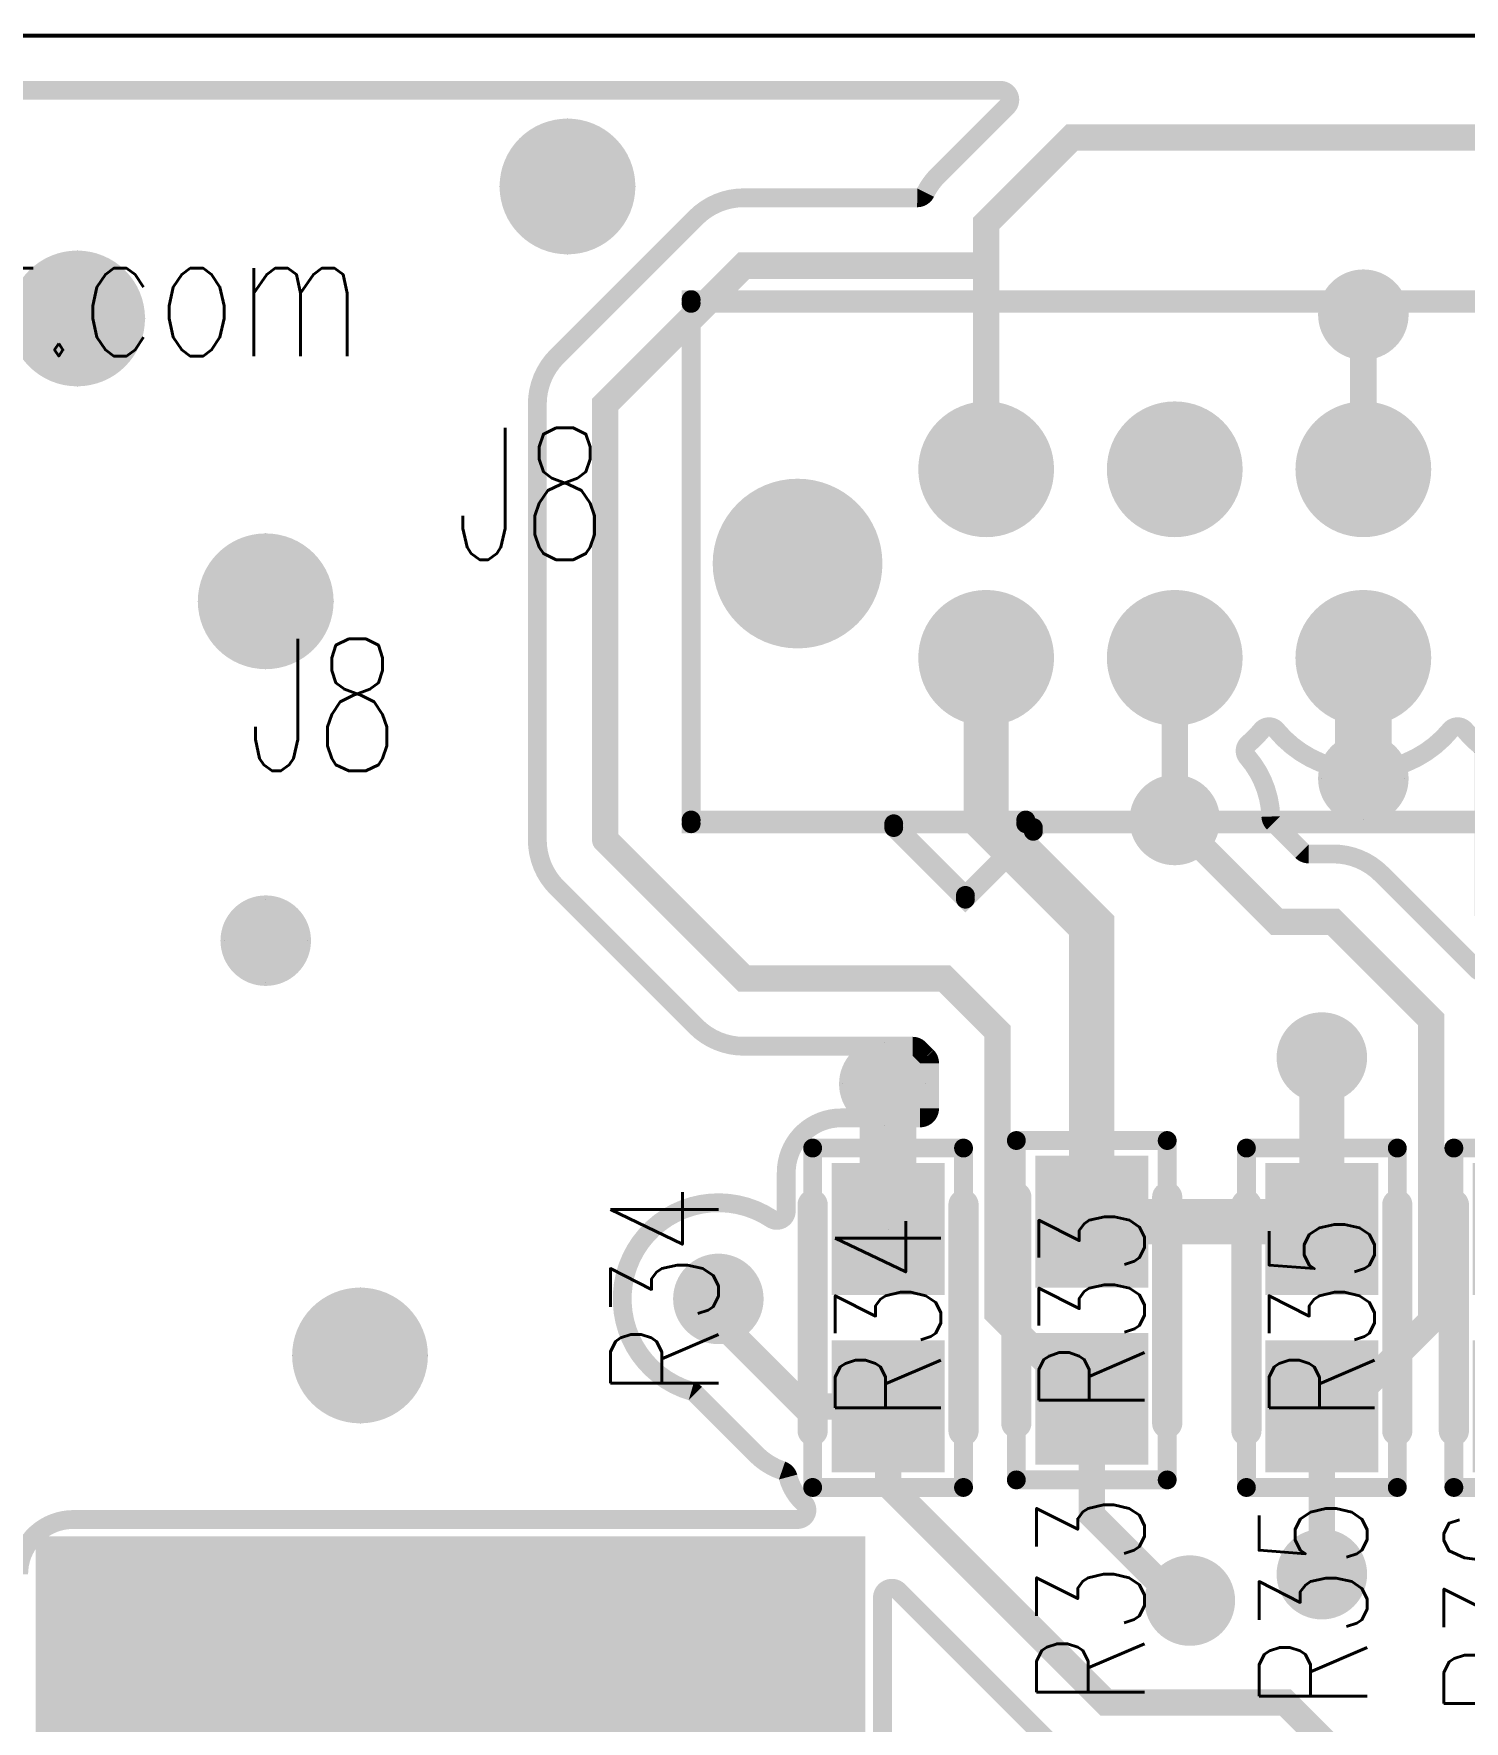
# Model space of a CAD drawing. Extents: x -0.08 to 4.16, y -0.29 to 1.7.
# Drawn here: x 1.0385 to 1.4177, y 1.253 to 1.7005 of the extents above; entities that cross this region are included whole.
import ezdxf
from ezdxf.enums import TextEntityAlignment as Align

# ---------------------------------------------------------------- set-up
doc = ezdxf.new("R2010")
doc.units = 0
doc.header["$MEASUREMENT"] = 0
for name, pattern in [('SIG_11', [2, 1, 1]), ('SIG_12', [2, 1, 1]), ('SIG_14', [2, 1, 1]), ('SIG_16', [2, 1, 1]), ('SIG_95', [2, 1, 1])]:
    doc.linetypes.add(name, pattern=pattern)
doc.layers.get('0').update_dxf_attribs({"linetype": 'CONTINUOUS'})
for name, color, linetype in [('BOARD_OUTLINE_00', 130, 'CONTINUOUS'), ('DRIL_NPLTE_THRU_01', 34, 'CONTINUOUS'), ('DRIL_NPLTE_THRU_02', 136, 'CONTINUOUS'), ('DRIL_NPLTE_THRU_03', 136, 'CONTINUOUS'), ('DRIL_NPLTE_THRU_04', 146, 'CONTINUOUS'), ('DRIL_NPLTE_THRU_05', 106, 'CONTINUOUS'), ('DRIL_NPLTE_THRU_06', 253, 'CONTINUOUS'), ('DRIL_PLTE_THRU_01', 34, 'CONTINUOUS'), ('DRIL_PLTE_THRU_02', 136, 'CONTINUOUS'), ('DRIL_PLTE_THRU_03', 136, 'CONTINUOUS'), ('DRIL_PLTE_THRU_04', 146, 'CONTINUOUS'), ('DRIL_PLTE_THRU_05', 106, 'CONTINUOUS'), ('DRIL_PLTE_THRU_06', 253, 'CONTINUOUS'), ('DRIL_SYMBOL', 130, 'CONTINUOUS'), ('PADS_BOT', 255, 'CONTINUOUS'), ('PADS_INNER', 43, 'CONTINUOUS'), ('PADS_TOP', 43, 'CONTINUOUS'), ('PADS_XR_121', 2, 'CONTINUOUS'), ('PADS_XR_123', 2, 'CONTINUOUS'), ('PADS_XR_128', 2, 'CONTINUOUS'), ('PART_NAME_126', 16, 'CONTINUOUS'), ('PART_NAME_127', 1, 'CONTINUOUS'), ('PART_TOP_2DLINE_126', 16, 'CONTINUOUS'), ('PART_TOP_2DLINE_127', 1, 'CONTINUOUS'), ('POUR_OUTLINE_01', 34, 'CONTINUOUS'), ('POUR_PADTHERM_01', 34, 'CONTINUOUS'), ('POUR_VIATHERM_01', 34, 'CONTINUOUS'), ('TEXT_126', 231, 'CONTINUOUS'), ('TRACE_01', 34, 'CONTINUOUS'), ('VIAPTS', 2, 'CONTINUOUS')]:
    doc.layers.add(name, color=color, linetype=linetype)
doc.styles.add('W0$005', font='simplex', dxfattribs={"width": 0.75})

# ---------------------------------------------------------------- blocks, each defined once
blk = doc.blocks.new('BOARD_89')
at = {"layer": 'BOARD_OUTLINE_00', "const_width": 0.001}
blk.add_lwpolyline([(0, 0), (2.71, 0), (2.71, 0.278, -1), (2.804, 0.278), (2.804, 0), (4.155, 0), (4.155, 1.7), (2.804, 1.7), (2.804, 1.41629, -0.917938), (2.71068, 1.40832, -0.060287), (2.71, 1.422), (2.71, 1.7), (0, 1.7)], format="xyb", close=True, dxfattribs=at)
blk = doc.blocks.new('POUR_OUTLINE_2021')
at = {"layer": 'POUR_OUTLINE_01', "const_width": 0.005}
blk.add_lwpolyline([(15.0875, 6.787, -0.414214), (15.102, 6.8015), (15.29398, 6.8015, 0.682987), (15.29567, 6.80584, -0.142276), (15.29149, 6.81276, 0.249587), (15.28989, 6.81448, -0.113919), (15.28302, 6.81877), (15.2669, 6.8349, 0.125776), (15.26583, 6.83553, -1.163499), (15.28712, 6.88124, 0.598558), (15.291, 6.88332), (15.291, 6.8935, -0.414214), (15.3055, 6.908), (15.3265, 6.908, 0.414214), (15.329, 6.9105), (15.329, 6.92251, 0.198912), (15.32827, 6.92428), (15.32628, 6.92627, 0.198912), (15.32451, 6.927), (15.27975, 6.927, -0.198912), (15.26702, 6.93227), (15.23027, 6.96902, -0.198912), (15.225, 6.98175), (15.225, 7.09725, -0.198912), (15.23027, 7.10998), (15.26702, 7.14673, -0.198912), (15.27975, 7.152), (15.32571, 7.152, 0.282867), (15.32794, 7.15337, -0.079482), (15.33127, 7.15798), (15.34953, 7.17623, 0.668179), (15.34776, 7.1805), (14.073, 7.1805, 0.414214)], format="xyb", dxfattribs=at)
blk = doc.blocks.new('POUR_OUTLINE_2019')
at = {"layer": 'POUR_OUTLINE_01', "const_width": 0.005}
blk.add_lwpolyline([(15.47877, 6.94777, 0.503367), (15.47983, 6.95164, -0.167767), (15.476, 6.96275), (15.476, 7.00478, 0.225786), (15.47508, 7.00672, -0.048809), (15.47092, 7.01083, 0.469332), (15.46708, 7.01083, -0.469333), (15.42092, 7.01083, 0.469332), (15.41708, 7.01083, -0.042154), (15.41353, 7.00723, 0.415618), (15.41327, 7.0037, -0.171101), (15.41948, 6.98792, 0.189554), (15.42021, 6.98624), (15.42772, 6.97873, 0.198912), (15.42949, 6.978), (15.436, 6.978, -0.198912), (15.44873, 6.97273), (15.47402, 6.94743, 0.319369), (15.47688, 6.94695, -0.020204)], format="xyb", close=True, dxfattribs=at)
blk = doc.blocks.new('POUR_OUTLINE_2018')
at = {"layer": 'POUR_OUTLINE_01', "const_width": 0.005}
blk.add_lwpolyline([(15.36302, 6.74027), (15.32077, 6.78253, 0.668179), (15.3165, 6.78076), (15.3165, 6.587, -0.414214)], format="xyb", dxfattribs=at)
blk = doc.blocks.new('POUR_PADTHERM_2355')
at = {"layer": 'POUR_PADTHERM_01', "const_width": 0.0075}
blk.add_lwpolyline([(15.44775, 7), (15.44775, 7.0145, 1), (15.44025, 7.0145), (15.44025, 7, 1), (15.44775, 7)], format="xyb", dxfattribs=at)
blk = doc.blocks.new('POUR_VIATHERM_2356')
at = {"layer": 'POUR_VIATHERM_01'}
for points in [[(15.433, 6.998), (15.433, 6.998)], [(15.455, 6.998), (15.455, 6.998)], [(15.444, 6.987), (15.444, 6.987)]]:
    blk.add_lwpolyline(points, dxfattribs=at)
blk = doc.blocks.new('POUR_VIATHERM_2237')
at = {"layer": 'POUR_VIATHERM_01'}
for points in [[(15.103, 7.138), (15.103, 7.138)], [(15.085, 7.12), (15.085, 7.12)], [(15.121, 7.12), (15.121, 7.12)], [(15.103, 7.102), (15.103, 7.102)]]:
    blk.add_lwpolyline(points, dxfattribs=at)
blk = doc.blocks.new('POUR_VIATHERM_2238')
at = {"layer": 'POUR_VIATHERM_01'}
for points in [[(15.153, 7.063), (15.153, 7.063)], [(15.135, 7.045), (15.135, 7.045)], [(15.171, 7.045), (15.171, 7.045)], [(15.153, 7.027), (15.153, 7.027)]]:
    blk.add_lwpolyline(points, dxfattribs=at)
blk = doc.blocks.new('POUR_VIATHERM_2241')
at = {"layer": 'POUR_VIATHERM_01'}
for points in [[(15.233, 7.173), (15.233, 7.173)], [(15.215, 7.155), (15.215, 7.155)], [(15.251, 7.155), (15.251, 7.155)], [(15.233, 7.137), (15.233, 7.137)]]:
    blk.add_lwpolyline(points, dxfattribs=at)
blk = doc.blocks.new('POUR_VIATHERM_2244')
at = {"layer": 'POUR_VIATHERM_01'}
for points in [[(15.178, 6.863), (15.178, 6.863)], [(15.16, 6.845), (15.16, 6.845)], [(15.196, 6.845), (15.196, 6.845)], [(15.178, 6.827), (15.178, 6.827)]]:
    blk.add_lwpolyline(points, dxfattribs=at)
blk = doc.blocks.new('POUR_VIATHERM_2296')
at = {"layer": 'POUR_VIATHERM_01'}
for points in [[(15.153, 6.966), (15.153, 6.966)], [(15.142, 6.955), (15.142, 6.955)], [(15.164, 6.955), (15.164, 6.955)], [(15.153, 6.944), (15.153, 6.944)]]:
    blk.add_lwpolyline(points, dxfattribs=at)
blk = doc.blocks.new('POUR_PADTHERM_2310')
at = {"layer": 'POUR_PADTHERM_01', "const_width": 0.0075}
blk.add_lwpolyline([(15.31425, 6.908), (15.31425, 6.8935, 1), (15.32175, 6.8935), (15.32175, 6.908, 1), (15.31425, 6.908)], format="xyb", dxfattribs=at)
blk = doc.blocks.new('POUR_VIATHERM_2358')
at = {"layer": 'POUR_VIATHERM_01'}
for points in [[(15.317, 6.928), (15.317, 6.928)], [(15.306, 6.917), (15.306, 6.917)], [(15.328, 6.917), (15.328, 6.917)], [(15.317, 6.906), (15.317, 6.906)]]:
    blk.add_lwpolyline(points, dxfattribs=at)
blk = doc.blocks.new('POUR_HEADER_1')
for name in ['POUR_OUTLINE_2021', 'POUR_VIATHERM_2241', 'POUR_VIATHERM_2237', 'POUR_VIATHERM_2238', 'POUR_PADTHERM_2355', 'POUR_OUTLINE_2019', 'POUR_VIATHERM_2356', 'POUR_VIATHERM_2296', 'POUR_VIATHERM_2358', 'POUR_PADTHERM_2310', 'POUR_VIATHERM_2244', 'POUR_OUTLINE_2018']:
    blk.add_blockref(name, (-17.378, -6.845))
blk = doc.blocks.new('DRIL_HOLE_0')
blk.add_lwpolyline([(0, 0, 1), (0, 0, 1)], format="xyb", close=True)
blk = doc.blocks.new('PAD_5')
blk.add_lwpolyline([(0, 0, 1), (0, 0, 1)], format="xyb", close=True)
blk = doc.blocks.new('PAD_12')
at = {"const_width": 0.22}
blk.add_lwpolyline([(-0.11, 0), (0.11, 0)], dxfattribs=at)
blk = doc.blocks.new('PAD_13')
at = {"const_width": 0.1}
blk.add_lwpolyline([(0, -0.05, 1), (0, 0.05, 1)], format="xyb", close=True, dxfattribs=at)
blk = doc.blocks.new('PAD_14')
at = {"const_width": 0.2}
blk.add_lwpolyline([(-0.1, 0), (0.1, 0)], dxfattribs=at)
blk = doc.blocks.new('STK_TOP_185')
at = {"layer": 'DRIL_NPLTE_THRU_01'}
blk.add_blockref('DRIL_HOLE_0', (0, 0), dxfattribs=at)
at = {"layer": 'DRIL_NPLTE_THRU_02'}
blk.add_blockref('DRIL_HOLE_0', (0, 0), dxfattribs=at)
at = {"layer": 'DRIL_NPLTE_THRU_03'}
blk.add_blockref('DRIL_HOLE_0', (0, 0), dxfattribs=at)
at = {"layer": 'DRIL_NPLTE_THRU_04'}
blk.add_blockref('DRIL_HOLE_0', (0, 0), dxfattribs=at)
at = {"layer": 'DRIL_NPLTE_THRU_05'}
blk.add_blockref('DRIL_HOLE_0', (0, 0), dxfattribs=at)
at = {"layer": 'DRIL_NPLTE_THRU_06'}
blk.add_blockref('DRIL_HOLE_0', (0, 0), dxfattribs=at)
at = {"layer": 'PADS_BOT'}
blk.add_blockref('PAD_5', (0, 0), dxfattribs=at)
at = {"layer": 'PADS_INNER'}
blk.add_blockref('PAD_5', (0, 0), dxfattribs=at)
at = {"layer": 'PADS_TOP'}
blk.add_blockref('PAD_14', (0, 0), dxfattribs=at)
at = {"layer": 'PADS_XR_121'}
blk.add_blockref('PAD_12', (0, 0), dxfattribs=at)
at = {"layer": 'PADS_XR_123'}
blk.add_blockref('PAD_13', (0, 0), dxfattribs=at)
blk = doc.blocks.new('PAD_15')
at = {"const_width": 0.5}
blk.add_lwpolyline([(-0.25, 0), (0.25, 0)], dxfattribs=at)
blk = doc.blocks.new('STK_TOP_186')
at = {"layer": 'PADS_TOP'}
blk.add_blockref('PAD_15', (0, 0), dxfattribs=at)
at = {"layer": 'PADS_XR_121'}
blk.add_blockref('PAD_15', (0, 0), dxfattribs=at)
blk = doc.blocks.new('SYM_TOP_15')
for name, p in [('STK_TOP_186', (-0.001, 0)), ('STK_TOP_185', (0.505, 0))]:
    blk.add_blockref(name, p)
blk = doc.blocks.new('PART_TOP_2')
blk.add_blockref('SYM_TOP_15', (0, 0))
blk = doc.blocks.new('SMOOTH_0$008')
at = {"const_width": 0.004}
blk.add_lwpolyline([(-0.002, 0, 1), (0.002, 0, 1)], format="xyb", close=True, dxfattribs=at)
blk = doc.blocks.new('SMOOTH_0$005')
at = {"const_width": 0.0025}
blk.add_lwpolyline([(-0.00125, 0, 1), (0.00125, 0, 1)], format="xyb", close=True, dxfattribs=at)
blk = doc.blocks.new('PART_BODY_TOP_76')
at = {"layer": 'PART_TOP_2DLINE_126', "const_width": 0.008}
for points in [[(-0.03, 0.02), (0.03, 0.02)], [(-0.03, -0.02), (0.03, -0.02)]]:
    blk.add_lwpolyline(points, dxfattribs=at)
at = {"layer": 'PART_TOP_2DLINE_127', "const_width": 0.005}
for points in [[(-0.045, 0.02), (0.045, 0.02)], [(-0.045, 0.02), (-0.045, -0.02)], [(0.045, 0.02), (0.045, -0.02)], [(-0.045, -0.02), (0.045, -0.02)]]:
    blk.add_lwpolyline(points, dxfattribs=at)
at = {"layer": 'PART_TOP_2DLINE_126'}
for p in [(-0.03, 0.02), (0.03, 0.02), (-0.03, -0.02), (0.03, -0.02)]:
    blk.add_blockref('SMOOTH_0$008', p, dxfattribs=at)
at = {"layer": 'PART_TOP_2DLINE_127'}
for p in [(-0.045, 0.02), (-0.045, 0.02), (0.045, 0.02), (0.045, 0.02), (-0.045, -0.02), (-0.045, -0.02), (0.045, -0.02), (0.045, -0.02)]:
    blk.add_blockref('SMOOTH_0$005', p, dxfattribs=at)
blk = doc.blocks.new('PAD_0')
blk.add_lwpolyline([(0, 0), (0, 0)])
blk = doc.blocks.new('PAD_16')
at = {"const_width": 0.03}
blk.add_lwpolyline([(-0.0175, 0), (0.0175, 0)], dxfattribs=at)
blk = doc.blocks.new('PAD_17')
at = {"const_width": 0.025}
blk.add_lwpolyline([(-0.015, 0), (0.015, 0)], dxfattribs=at)
blk = doc.blocks.new('STK_TOP_68')
at = {"layer": 'DRIL_NPLTE_THRU_01'}
blk.add_blockref('DRIL_HOLE_0', (0, 0), dxfattribs=at)
at = {"layer": 'DRIL_NPLTE_THRU_02'}
blk.add_blockref('DRIL_HOLE_0', (0, 0), dxfattribs=at)
at = {"layer": 'DRIL_NPLTE_THRU_03'}
blk.add_blockref('DRIL_HOLE_0', (0, 0), dxfattribs=at)
at = {"layer": 'DRIL_NPLTE_THRU_04'}
blk.add_blockref('DRIL_HOLE_0', (0, 0), dxfattribs=at)
at = {"layer": 'DRIL_NPLTE_THRU_05'}
blk.add_blockref('DRIL_HOLE_0', (0, 0), dxfattribs=at)
at = {"layer": 'DRIL_NPLTE_THRU_06'}
blk.add_blockref('DRIL_HOLE_0', (0, 0), dxfattribs=at)
at = {"layer": 'PADS_BOT'}
blk.add_blockref('PAD_0', (0, 0), dxfattribs=at)
at = {"layer": 'PADS_INNER'}
blk.add_blockref('PAD_0', (0, 0), dxfattribs=at)
at = {"layer": 'PADS_TOP'}
blk.add_blockref('PAD_17', (0, 0), dxfattribs=at)
at = {"layer": 'PADS_XR_121'}
blk.add_blockref('PAD_16', (0, 0), dxfattribs=at)
at = {"layer": 'PADS_XR_123'}
blk.add_blockref('PAD_17', (0, 0), dxfattribs=at)
blk = doc.blocks.new('SYM_TOP_26')
for name, p in [('PART_BODY_TOP_76', (0, 0)), ('STK_TOP_68', (-0.0235, 0)), ('STK_TOP_68', (0.0235, 0))]:
    blk.add_blockref(name, p)
blk = doc.blocks.new('PART_TOP_71')
blk.add_blockref('SYM_TOP_26', (0, 0))
at = {"layer": 'PART_NAME_126', "style": 'W0$005', "width": 0.75}
blk.add_text('R33', height=0.02863, rotation=180, dxfattribs=at).set_placement((0.105, 0.014))
at = {"layer": 'PART_NAME_127', "style": 'W0$005', "width": 0.75}
blk.add_text('R33', height=0.028, rotation=180, dxfattribs=at).set_placement((0, 0), align=Align.MIDDLE_CENTER)
blk = doc.blocks.new('PART_TOP_72')
blk.add_blockref('SYM_TOP_26', (0, 0))
at = {"layer": 'PART_NAME_126', "style": 'W0$005', "width": 0.75}
blk.add_text('R34', height=0.02863, rotation=180, dxfattribs=at).set_placement((0.021, -0.045))
at = {"layer": 'PART_NAME_127', "style": 'W0$005', "width": 0.75}
blk.add_text('R34', height=0.028, rotation=180, dxfattribs=at).set_placement((0, 0), align=Align.MIDDLE_CENTER)
blk = doc.blocks.new('PART_TOP_73')
blk.add_blockref('SYM_TOP_26', (0, 0))
at = {"layer": 'PART_NAME_126', "style": 'W0$005', "width": 0.75}
blk.add_text('R35', height=0.02863, dxfattribs=at).set_placement((-0.104, -0.012))
at = {"layer": 'PART_NAME_127', "style": 'W0$005', "width": 0.75}
blk.add_text('R35', height=0.028, dxfattribs=at).set_placement((0, 0), align=Align.MIDDLE_CENTER)
blk = doc.blocks.new('PART_TOP_74')
blk.add_blockref('SYM_TOP_26', (0, 0))
at = {"layer": 'PART_NAME_126', "style": 'W0$005', "width": 0.75}
blk.add_text('R36', height=0.02863, dxfattribs=at).set_placement((-0.106, -0.006))
at = {"layer": 'PART_NAME_127', "style": 'W0$005', "width": 0.75}
blk.add_text('R36', height=0.028, dxfattribs=at).set_placement((0, 0), align=Align.MIDDLE_CENTER)
blk = doc.blocks.new('PART_BODY_TOP_84')
at = {"layer": 'PART_TOP_2DLINE_126', "const_width": 0.005}
blk.add_lwpolyline([(0.284, -0.043), (-0.07822, -0.043), (-0.07822, 0.095), (0.284, 0.095)], close=True, dxfattribs=at)
blk.add_lwpolyline([(-0.0245, -0.044), (-0.0055, -0.063), (0.0125, -0.045), (0.0105, -0.043)], dxfattribs=at)
at = {"layer": 'PART_TOP_2DLINE_127', "const_width": 0.005}
blk.add_lwpolyline([(0.284, -0.044), (-0.07822, -0.044), (-0.07822, 0.094), (0.284, 0.094)], close=True, dxfattribs=at)
blk.add_lwpolyline([(-0.0245, -0.045), (-0.0055, -0.064), (0.0125, -0.046), (0.0105, -0.044)], dxfattribs=at)
at = {"layer": 'PART_TOP_2DLINE_126'}
for p in [(-0.07822, 0.095), (0.284, 0.095), (-0.07822, -0.043), (-0.0245, -0.044), (0.0105, -0.043), (0.0125, -0.045), (0.284, -0.043), (-0.0055, -0.063)]:
    blk.add_blockref('SMOOTH_0$005', p, dxfattribs=at)
at = {"layer": 'PART_TOP_2DLINE_127'}
for p in [(-0.07822, 0.094), (0.284, 0.094), (-0.07822, -0.044), (-0.0245, -0.045), (0.0105, -0.044), (0.0125, -0.046), (0.284, -0.044), (-0.0055, -0.064)]:
    blk.add_blockref('SMOOTH_0$005', p, dxfattribs=at)
blk = doc.blocks.new('PAD_54')
at = {"const_width": 0.018}
blk.add_lwpolyline([(0, -0.009, 1), (0, 0.009, 1)], format="xyb", close=True, dxfattribs=at)
blk = doc.blocks.new('PAD_55')
at = {"const_width": 0.0155}
blk.add_lwpolyline([(0, -0.00775, 1), (0, 0.00775, 1)], format="xyb", close=True, dxfattribs=at)
blk = doc.blocks.new('STK_TOP_235')
at = {"layer": 'DRIL_NPLTE_THRU_01'}
blk.add_blockref('DRIL_HOLE_0', (0, 0), dxfattribs=at)
at = {"layer": 'DRIL_NPLTE_THRU_02'}
blk.add_blockref('DRIL_HOLE_0', (0, 0), dxfattribs=at)
at = {"layer": 'DRIL_NPLTE_THRU_03'}
blk.add_blockref('DRIL_HOLE_0', (0, 0), dxfattribs=at)
at = {"layer": 'DRIL_NPLTE_THRU_04'}
blk.add_blockref('DRIL_HOLE_0', (0, 0), dxfattribs=at)
at = {"layer": 'DRIL_NPLTE_THRU_05'}
blk.add_blockref('DRIL_HOLE_0', (0, 0), dxfattribs=at)
at = {"layer": 'DRIL_NPLTE_THRU_06'}
blk.add_blockref('DRIL_HOLE_0', (0, 0), dxfattribs=at)
at = {"layer": 'PADS_BOT'}
blk.add_blockref('PAD_5', (0, 0), dxfattribs=at)
at = {"layer": 'PADS_INNER'}
blk.add_blockref('PAD_5', (0, 0), dxfattribs=at)
at = {"layer": 'PADS_TOP'}
blk.add_blockref('PAD_55', (0, 0), dxfattribs=at)
at = {"layer": 'PADS_XR_121'}
blk.add_blockref('PAD_54', (0, 0), dxfattribs=at)
blk = doc.blocks.new('DRIL_SYMBOL_0$039')
at = {"layer": 'DRIL_SYMBOL', "const_width": 0.002}
for points in [[(0, -0.01), (0, 0.01)], [(-0.01, 0), (0.01, 0)]]:
    blk.add_lwpolyline(points, dxfattribs=at)
blk = doc.blocks.new('DRIL_HOLE_0$039')
at = {"const_width": 0.0195}
blk.add_lwpolyline([(-0.00975, 0, 1), (0.00975, 0, 1)], format="xyb", close=True, dxfattribs=at)
blk.add_blockref('DRIL_SYMBOL_0$039', (0, 0))
blk = doc.blocks.new('PAD_56')
at = {"const_width": 0.0225}
blk.add_lwpolyline([(0, -0.01125, 1), (0, 0.01125, 1)], format="xyb", close=True, dxfattribs=at)
blk = doc.blocks.new('PAD_57')
at = {"const_width": 0.015}
blk.add_lwpolyline([(0, -0.0075, 1), (0, 0.0075, 1)], format="xyb", close=True, dxfattribs=at)
blk = doc.blocks.new('STK_TOP_234')
at = {"layer": 'DRIL_NPLTE_THRU_01'}
blk.add_blockref('DRIL_HOLE_0$039', (0, 0), dxfattribs=at)
at = {"layer": 'DRIL_NPLTE_THRU_02'}
blk.add_blockref('DRIL_HOLE_0$039', (0, 0), dxfattribs=at)
at = {"layer": 'DRIL_NPLTE_THRU_03'}
blk.add_blockref('DRIL_HOLE_0$039', (0, 0), dxfattribs=at)
at = {"layer": 'DRIL_NPLTE_THRU_04'}
blk.add_blockref('DRIL_HOLE_0$039', (0, 0), dxfattribs=at)
at = {"layer": 'DRIL_NPLTE_THRU_05'}
blk.add_blockref('DRIL_HOLE_0$039', (0, 0), dxfattribs=at)
at = {"layer": 'DRIL_NPLTE_THRU_06'}
blk.add_blockref('DRIL_HOLE_0$039', (0, 0), dxfattribs=at)
at = {"layer": 'PADS_BOT'}
blk.add_blockref('PAD_5', (0, 0), dxfattribs=at)
at = {"layer": 'PADS_INNER'}
blk.add_blockref('PAD_5', (0, 0), dxfattribs=at)
at = {"layer": 'PADS_TOP'}
blk.add_blockref('PAD_57', (0, 0), dxfattribs=at)
at = {"layer": 'PADS_XR_121'}
blk.add_blockref('PAD_56', (0, 0), dxfattribs=at)
at = {"layer": 'PADS_XR_128'}
blk.add_blockref('PAD_56', (0, 0), dxfattribs=at)
blk = doc.blocks.new('SYM_TOP_34')
for name, p in [('PART_BODY_TOP_84', (0, 0)), ('STK_TOP_234', (0.25, 0.065)), ('STK_TOP_235', (0, 0.05)), ('STK_TOP_235', (0.05, 0.05)), ('STK_TOP_235', (0.1, 0.05)), ('STK_TOP_235', (0.15, 0.05)), ('STK_TOP_235', (0.2, 0.05)), ('STK_TOP_234', (-0.05, 0.025)), ('STK_TOP_235', (0, 0)), ('STK_TOP_235', (0.05, 0)), ('STK_TOP_235', (0.1, 0)), ('STK_TOP_235', (0.15, 0)), ('STK_TOP_235', (0.2, 0)), ('STK_TOP_234', (0.25, -0.015))]:
    blk.add_blockref(name, p)
blk = doc.blocks.new('PART_TOP_94')
blk.add_blockref('SYM_TOP_34', (0, 0))
at = {"layer": 'PART_NAME_126', "style": 'W0$005', "width": 0.75}
blk.add_text('J8', height=0.035, dxfattribs=at).set_placement((-0.196, -0.03))
at = {"layer": 'PART_NAME_127', "style": 'W0$005', "width": 0.75}
blk.add_text('J8', height=0.035, dxfattribs=at).set_placement((-0.141, 0.026))
blk = doc.blocks.new('SMOOTH_0$012')
at = {"const_width": 0.006}
blk.add_lwpolyline([(-0.003, 0, 1), (0.003, 0, 1)], format="xyb", close=True, dxfattribs=at)
blk = doc.blocks.new('SMOOTH_0$007')
at = {"const_width": 0.0035}
blk.add_lwpolyline([(-0.00175, 0, 1), (0.00175, 0, 1)], format="xyb", close=True, dxfattribs=at)
blk = doc.blocks.new('DRIL_SYMBOL_0$018')
at = {"layer": 'DRIL_SYMBOL', "const_width": 0.002}
for points in [[(0, -0.01), (0, 0.01)], [(-0.01, 0), (0.01, 0)]]:
    blk.add_lwpolyline(points, dxfattribs=at)
blk = doc.blocks.new('DRIL_HOLE_0$018')
at = {"const_width": 0.009}
blk.add_lwpolyline([(-0.0045, 0, 1), (0.0045, 0, 1)], format="xyb", close=True, dxfattribs=at)
blk.add_blockref('DRIL_SYMBOL_0$018', (0, 0))
blk = doc.blocks.new('STK_TOP_10')
at = {"layer": 'DRIL_PLTE_THRU_01'}
blk.add_blockref('DRIL_HOLE_0$018', (0, 0), dxfattribs=at)
at = {"layer": 'DRIL_PLTE_THRU_02'}
blk.add_blockref('DRIL_HOLE_0$018', (0, 0), dxfattribs=at)
at = {"layer": 'DRIL_PLTE_THRU_03'}
blk.add_blockref('DRIL_HOLE_0$018', (0, 0), dxfattribs=at)
at = {"layer": 'DRIL_PLTE_THRU_04'}
blk.add_blockref('DRIL_HOLE_0$018', (0, 0), dxfattribs=at)
at = {"layer": 'DRIL_PLTE_THRU_05'}
blk.add_blockref('DRIL_HOLE_0$018', (0, 0), dxfattribs=at)
at = {"layer": 'DRIL_PLTE_THRU_06'}
blk.add_blockref('DRIL_HOLE_0$018', (0, 0), dxfattribs=at)
at = {"layer": 'PADS_BOT'}
blk.add_blockref('PAD_54', (0, 0), dxfattribs=at)
at = {"layer": 'PADS_INNER'}
blk.add_blockref('PAD_54', (0, 0), dxfattribs=at)
at = {"layer": 'PADS_TOP'}
blk.add_blockref('PAD_54', (0, 0), dxfattribs=at)
blk = doc.blocks.new('SYM_TOP_10')
blk.add_blockref('STK_TOP_10', (0, 0))
blk = doc.blocks.new('DRIL_SYMBOL_0$008')
at = {"layer": 'DRIL_SYMBOL', "const_width": 0.002}
for points in [[(0, -0.01), (0, 0.01)], [(-0.01, 0), (0.01, 0)]]:
    blk.add_lwpolyline(points, dxfattribs=at)
blk = doc.blocks.new('DRIL_HOLE_0$008')
at = {"const_width": 0.004}
blk.add_lwpolyline([(-0.002, 0, 1), (0.002, 0, 1)], format="xyb", close=True, dxfattribs=at)
blk.add_blockref('DRIL_SYMBOL_0$008', (0, 0))
blk = doc.blocks.new('PAD_79')
at = {"const_width": 0.012}
blk.add_lwpolyline([(0, -0.006, 1), (0, 0.006, 1)], format="xyb", close=True, dxfattribs=at)
blk = doc.blocks.new('PAD_80')
at = {"const_width": 0.011}
blk.add_lwpolyline([(0, -0.0055, 1), (0, 0.0055, 1)], format="xyb", close=True, dxfattribs=at)
blk = doc.blocks.new('STK_TOP_129')
at = {"layer": 'DRIL_PLTE_THRU_01'}
blk.add_blockref('DRIL_HOLE_0$008', (0, 0), dxfattribs=at)
at = {"layer": 'DRIL_PLTE_THRU_02'}
blk.add_blockref('DRIL_HOLE_0$008', (0, 0), dxfattribs=at)
at = {"layer": 'DRIL_PLTE_THRU_03'}
blk.add_blockref('DRIL_HOLE_0$008', (0, 0), dxfattribs=at)
at = {"layer": 'DRIL_PLTE_THRU_04'}
blk.add_blockref('DRIL_HOLE_0$008', (0, 0), dxfattribs=at)
at = {"layer": 'DRIL_PLTE_THRU_05'}
blk.add_blockref('DRIL_HOLE_0$008', (0, 0), dxfattribs=at)
at = {"layer": 'DRIL_PLTE_THRU_06'}
blk.add_blockref('DRIL_HOLE_0$008', (0, 0), dxfattribs=at)
at = {"layer": 'PADS_BOT'}
blk.add_blockref('PAD_79', (0, 0), dxfattribs=at)
at = {"layer": 'PADS_INNER'}
blk.add_blockref('PAD_79', (0, 0), dxfattribs=at)
at = {"layer": 'PADS_TOP'}
blk.add_blockref('PAD_80', (0, 0), dxfattribs=at)
blk = doc.blocks.new('SYM_TOP_11')
blk.add_blockref('STK_TOP_129', (0, 0))

msp = doc.modelspace()

# ---------------------------------------------------------------- linework, layer by layer
at = {"layer": 'TRACE_01', "linetype": 'SIG_12', "const_width": 0.007}
for points in [[(1.291, 1.639), (1.291, 1.65025), (1.31375, 1.673), (2.15325, 1.673), (2.19, 1.63625), (2.19, 1.615)], [(1.19, 1.48675), (1.19, 1.60225), (1.22675, 1.639), (1.291, 1.639)], [(1.291, 1.585), (1.291, 1.639)], [(1.19, 1.48675), (1.22675, 1.45), (1.28, 1.45), (1.294, 1.436), (1.294, 1.36125), (1.31675, 1.3385), (1.319, 1.3385)], [(1.319, 1.3385), (1.319, 1.30775), (1.34175, 1.285), (1.345, 1.285)]]:
    msp.add_lwpolyline(points, dxfattribs=at)
at = {"layer": 'TRACE_01', "linetype": 'SIG_14', "const_width": 0.007}
for points in [[(1.391, 1.585), (1.391, 1.626)], [(1.22, 1.365), (1.22, 1.35925), (1.24275, 1.3365), (1.265, 1.3365)], [(1.265, 1.3365), (1.265, 1.31575), (1.32275, 1.258), (1.37025, 1.258), (1.42025, 1.208), (1.44275, 1.208), (1.4795, 1.17125), (1.4795, 1.1504)]]:
    msp.add_lwpolyline(points, dxfattribs=at)
at = {"layer": 'TRACE_01', "linetype": 'SIG_95', "const_width": 0.012}
for points in [[(1.291, 1.535), (1.291, 1.492), (1.319, 1.464), (1.319, 1.3855)], [(1.38, 1.3835), (1.38, 1.429)], [(1.319, 1.3855), (1.378, 1.3855), (1.38, 1.3835)]]:
    msp.add_lwpolyline(points, dxfattribs=at)
at = {"layer": 'TRACE_01', "linetype": 'SIG_11', "const_width": 0.012}
for points in [[(1.391, 1.503), (1.391, 1.535)], [(1.264, 1.422), (1.265, 1.421), (1.265, 1.3835)]]:
    msp.add_lwpolyline(points, dxfattribs=at)
at = {"layer": 'TRACE_01', "linetype": 'SIG_16', "const_width": 0.007}
for points in [[(1.341, 1.492), (1.341, 1.535)], [(1.341, 1.492), (1.368, 1.465), (1.383, 1.465), (1.409, 1.439), (1.409, 1.35925)], [(1.38, 1.3365), (1.38625, 1.3365), (1.409, 1.35925)], [(1.38, 1.292), (1.38, 1.3365)]]:
    msp.add_lwpolyline(points, dxfattribs=at)

# ---------------------------------------------------------------- block references
for name, p in [('BOARD_89', (0, 0)), ('PART_TOP_94', (1.291, 1.535)), ('PART_TOP_2', (0.644, 1.192))]:
    msp.add_blockref(name, p)
at = {"linetype": 'SIG_11'}
msp.add_blockref('POUR_HEADER_1', (3.325, 1.35), dxfattribs=at)
for name, p, rotation in [('PART_TOP_72', (1.265, 1.36), 270), ('PART_TOP_71', (1.319, 1.362), 270), ('PART_TOP_73', (1.38, 1.36), 90), ('PART_TOP_74', (1.435, 1.36), 90)]:
    msp.add_blockref(name, p, dxfattribs=dict(rotation=rotation))
at = {"layer": 'TRACE_01'}
for name, p in [('SMOOTH_0$007', (1.31375, 1.673)), ('SMOOTH_0$007', (1.291, 1.65025)), ('SMOOTH_0$007', (1.22675, 1.639)), ('SMOOTH_0$007', (1.291, 1.639)), ('SMOOTH_0$007', (1.291, 1.639)), ('SMOOTH_0$007', (1.291, 1.639)), ('SMOOTH_0$007', (1.391, 1.626)), ('SMOOTH_0$007', (1.19, 1.60225)), ('SMOOTH_0$007', (1.291, 1.585)), ('SMOOTH_0$007', (1.391, 1.585)), ('SMOOTH_0$012', (1.291, 1.535)), ('SMOOTH_0$012', (1.391, 1.535)), ('SMOOTH_0$007', (1.341, 1.535)), ('SMOOTH_0$012', (1.391, 1.503)), ('SMOOTH_0$012', (1.291, 1.492)), ('SMOOTH_0$007', (1.341, 1.492)), ('SMOOTH_0$007', (1.341, 1.492)), ('SMOOTH_0$007', (1.19, 1.48675)), ('SMOOTH_0$007', (1.19, 1.48675)), ('SMOOTH_0$012', (1.319, 1.464)), ('SMOOTH_0$007', (1.368, 1.465)), ('SMOOTH_0$007', (1.383, 1.465)), ('SMOOTH_0$007', (1.22675, 1.45)), ('SMOOTH_0$007', (1.28, 1.45)), ('SMOOTH_0$007', (1.409, 1.439)), ('SMOOTH_0$007', (1.294, 1.436)), ('SMOOTH_0$012', (1.38, 1.429)), ('SMOOTH_0$012', (1.264, 1.422)), ('SMOOTH_0$012', (1.265, 1.421)), ('SMOOTH_0$012', (1.265, 1.3835)), ('SMOOTH_0$012', (1.319, 1.3855)), ('SMOOTH_0$012', (1.319, 1.3855)), ('SMOOTH_0$012', (1.378, 1.3855)), ('SMOOTH_0$012', (1.38, 1.3835)), ('SMOOTH_0$012', (1.38, 1.3835)), ('SMOOTH_0$007', (1.22, 1.365)), ('SMOOTH_0$007', (1.22, 1.35925)), ('SMOOTH_0$007', (1.294, 1.36125)), ('SMOOTH_0$007', (1.409, 1.35925)), ('SMOOTH_0$007', (1.409, 1.35925)), ('SMOOTH_0$007', (1.24275, 1.3365)), ('SMOOTH_0$007', (1.265, 1.3365)), ('SMOOTH_0$007', (1.265, 1.3365)), ('SMOOTH_0$007', (1.31675, 1.3385)), ('SMOOTH_0$007', (1.319, 1.3385)), ('SMOOTH_0$007', (1.319, 1.3385)), ('SMOOTH_0$007', (1.38, 1.3365)), ('SMOOTH_0$007', (1.38, 1.3365)), ('SMOOTH_0$007', (1.38625, 1.3365)), ('SMOOTH_0$007', (1.265, 1.31575)), ('SMOOTH_0$007', (1.319, 1.30775)), ('SMOOTH_0$007', (1.38, 1.292)), ('SMOOTH_0$007', (1.34175, 1.285)), ('SMOOTH_0$007', (1.345, 1.285)), ('SMOOTH_0$007', (1.32275, 1.258)), ('SMOOTH_0$007', (1.37025, 1.258))]:
    msp.add_blockref(name, p, dxfattribs=at)
at = {"layer": 'VIAPTS', "linetype": 'SIG_11'}
for name, p in [('SYM_TOP_10', (1.18, 1.66)), ('SYM_TOP_10', (1.05, 1.625)), ('SYM_TOP_10', (1.1, 1.55)), ('SYM_TOP_11', (1.391, 1.503)), ('SYM_TOP_11', (1.1, 1.46)), ('SYM_TOP_11', (1.264, 1.422)), ('SYM_TOP_10', (1.125, 1.35))]:
    msp.add_blockref(name, p, dxfattribs=at)
at = {"layer": 'VIAPTS', "linetype": 'SIG_14'}
for p in [(1.391, 1.626), (1.22, 1.365)]:
    msp.add_blockref('SYM_TOP_11', p, dxfattribs=at)
at = {"layer": 'VIAPTS', "linetype": 'SIG_16'}
for p in [(1.341, 1.492), (1.38, 1.292)]:
    msp.add_blockref('SYM_TOP_11', p, dxfattribs=at)
at = {"layer": 'VIAPTS', "linetype": 'SIG_95'}
msp.add_blockref('SYM_TOP_11', (1.38, 1.429), dxfattribs=at)
at = {"layer": 'VIAPTS', "linetype": 'SIG_12'}
msp.add_blockref('SYM_TOP_11', (1.345, 1.285), dxfattribs=at)

# ---------------------------------------------------------------- texts
at = {"layer": 'TEXT_126', "style": 'W0$005', "width": 0.75}
msp.add_text('www.segger.com', height=0.035, dxfattribs=at).set_placement((0.837, 1.615))

doc.saveas('drawing.dxf')
